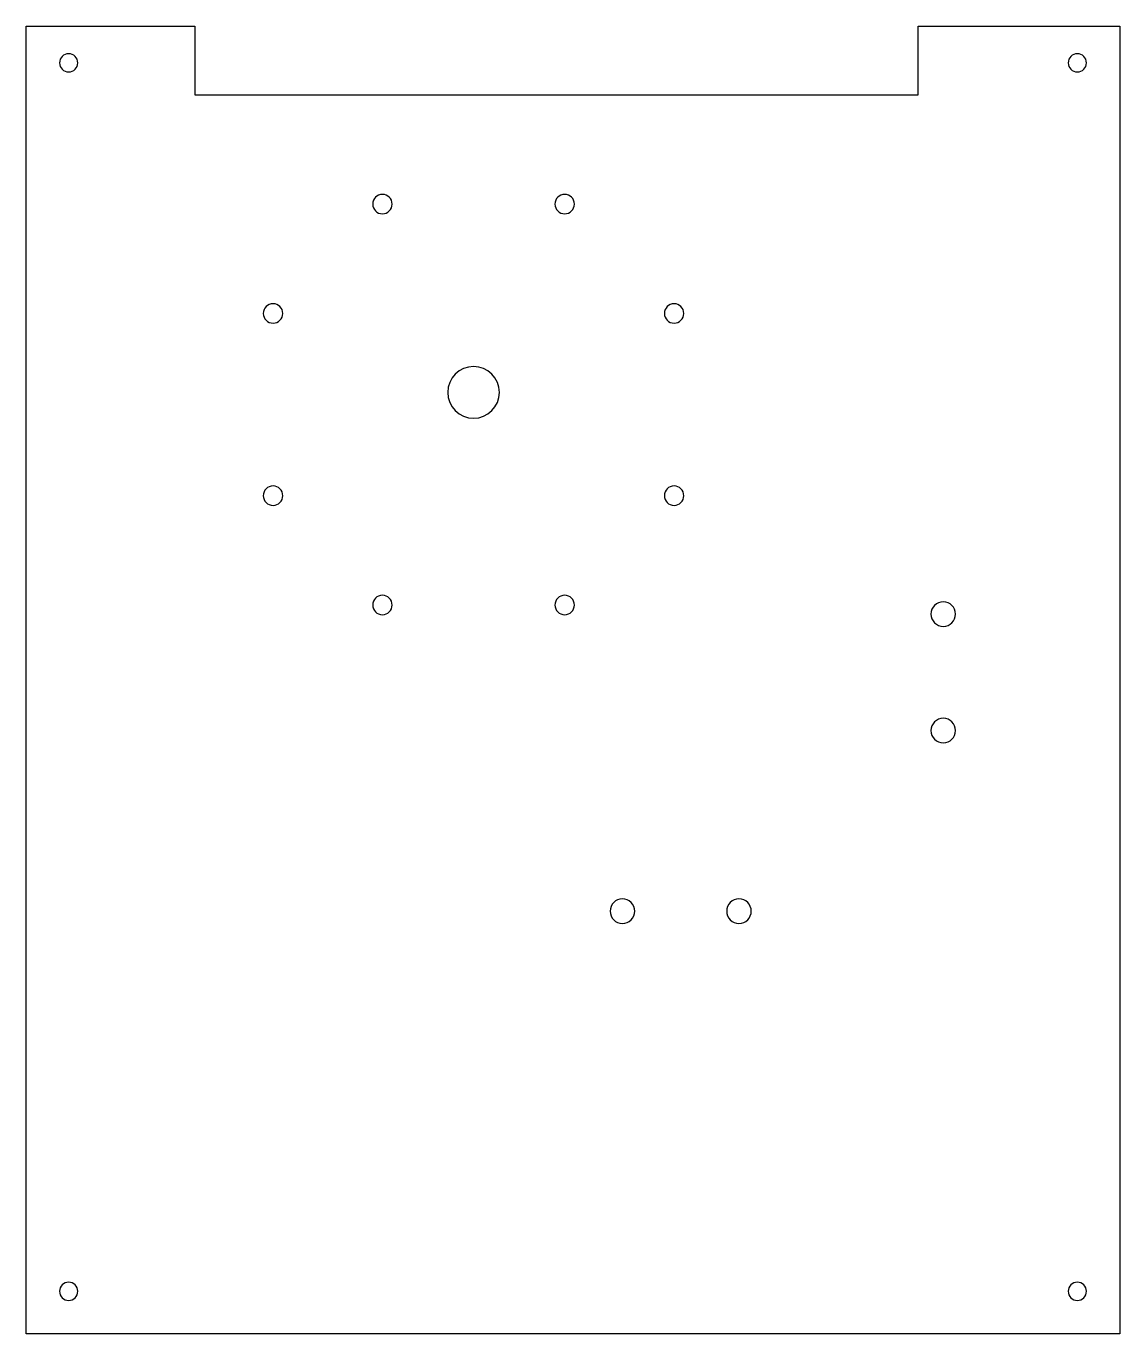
# Model space of a CAD drawing. Header units: millimetres. Extents: x 15 to 195, y 41 to 256.
import ezdxf

# ---------------------------------------------------------------- set-up
doc = ezdxf.new("R2010")
doc.units = ezdxf.units.MM
doc.header["$MEASUREMENT"] = 0

# ---------------------------------------------------------------- blocks, each defined once
blk = doc.blocks.new('block 2')
at = {"color": 7, "lineweight": 25, "true_color": 0xffffff}
blk.add_open_spline([(23.63, 48.06), (23.63, 47.23), (22.96, 46.56), (22.13, 46.56), (21.3, 46.56), (20.63, 47.23), (20.63, 48.06), (20.63, 48.89), (21.3, 49.56), (22.13, 49.56), (22.96, 49.56), (23.63, 48.89), (23.63, 48.06), (23.63, 48.06), (23.63, 48.06), (23.63, 48.06)], degree=3, knots=[0, 0, 0, 0, 1, 1, 1, 2, 2, 2, 3, 3, 3, 4, 4, 4, 5, 5, 5, 5], dxfattribs=at)
blk = doc.blocks.new('block 3')
at = {"color": 7, "lineweight": 25, "true_color": 0xffffff}
blk.add_open_spline([(189.63, 48.06), (189.63, 47.23), (188.96, 46.56), (188.13, 46.56), (187.3, 46.56), (186.63, 47.23), (186.63, 48.06), (186.63, 48.89), (187.3, 49.56), (188.13, 49.56), (188.96, 49.56), (189.63, 48.89), (189.63, 48.06), (189.63, 48.06), (189.63, 48.06), (189.63, 48.06)], degree=3, knots=[0, 0, 0, 0, 1, 1, 1, 2, 2, 2, 3, 3, 3, 4, 4, 4, 5, 5, 5, 5], dxfattribs=at)
blk = doc.blocks.new('block 4')
at = {"color": 7, "lineweight": 25, "true_color": 0xffffff}
blk.add_open_spline([(23.63, 250.29), (23.63, 249.46), (22.96, 248.79), (22.13, 248.79), (21.3, 248.79), (20.63, 249.46), (20.63, 250.29), (20.63, 251.11), (21.3, 251.79), (22.13, 251.79), (22.96, 251.79), (23.63, 251.11), (23.63, 250.29), (23.63, 250.29), (23.63, 250.29), (23.63, 250.29)], degree=3, knots=[0, 0, 0, 0, 1, 1, 1, 2, 2, 2, 3, 3, 3, 4, 4, 4, 5, 5, 5, 5], dxfattribs=at)
blk = doc.blocks.new('block 5')
at = {"color": 7, "lineweight": 25, "true_color": 0xffffff}
blk.add_open_spline([(189.63, 250.29), (189.63, 249.46), (188.96, 248.79), (188.13, 248.79), (187.3, 248.79), (186.63, 249.46), (186.63, 250.29), (186.63, 251.11), (187.3, 251.79), (188.13, 251.79), (188.96, 251.79), (189.63, 251.11), (189.63, 250.29), (189.63, 250.29), (189.63, 250.29), (189.63, 250.29)], degree=3, knots=[0, 0, 0, 0, 1, 1, 1, 2, 2, 2, 3, 3, 3, 4, 4, 4, 5, 5, 5, 5], dxfattribs=at)
blk = doc.blocks.new('block 6')
at = {"color": 7, "lineweight": 25, "true_color": 0xffffff}
blk.add_lwpolyline([(161.91, 256.33), (195.13, 256.33), (195.13, 41.06), (15.13, 41.06), (15.13, 256.33), (42.88, 256.33), (42.88, 245.01), (161.91, 245.01), (161.91, 256.33)], dxfattribs=at)
blk = doc.blocks.new('block 8')
at = {"color": 7, "lineweight": 25, "true_color": 0xffffff}
blk.add_open_spline([(164.04, 159.54), (164.04, 160.66), (164.94, 161.57), (166.06, 161.57), (167.18, 161.57), (168.09, 160.66), (168.09, 159.54), (168.09, 158.42), (167.18, 157.52), (166.06, 157.52), (164.94, 157.52), (164.04, 158.42), (164.04, 159.54), (164.04, 159.54), (164.04, 159.54), (164.04, 159.54)], degree=3, knots=[0, 0, 0, 0, 1, 1, 1, 2, 2, 2, 3, 3, 3, 4, 4, 4, 5, 5, 5, 5], dxfattribs=at)
blk = doc.blocks.new('block 9')
at = {"color": 7, "lineweight": 25, "true_color": 0xffffff}
blk.add_open_spline([(54.16, 179.04), (54.16, 179.92), (54.88, 180.64), (55.76, 180.64), (56.65, 180.64), (57.36, 179.92), (57.36, 179.04), (57.36, 178.16), (56.65, 177.44), (55.76, 177.44), (54.88, 177.44), (54.16, 178.16), (54.16, 179.04), (54.16, 179.04), (54.16, 179.04), (54.16, 179.04)], degree=3, knots=[0, 0, 0, 0, 1, 1, 1, 2, 2, 2, 3, 3, 3, 4, 4, 4, 5, 5, 5, 5], dxfattribs=at)
blk = doc.blocks.new('block 10')
at = {"color": 7, "lineweight": 25, "true_color": 0xffffff}
blk.add_open_spline([(54.16, 209.04), (54.16, 209.92), (54.88, 210.64), (55.76, 210.64), (56.65, 210.64), (57.36, 209.92), (57.36, 209.04), (57.36, 208.16), (56.65, 207.44), (55.76, 207.44), (54.88, 207.44), (54.16, 208.16), (54.16, 209.04), (54.16, 209.04), (54.16, 209.04), (54.16, 209.04)], degree=3, knots=[0, 0, 0, 0, 1, 1, 1, 2, 2, 2, 3, 3, 3, 4, 4, 4, 5, 5, 5, 5], dxfattribs=at)
blk = doc.blocks.new('block 11')
at = {"color": 7, "lineweight": 25, "true_color": 0xffffff}
blk.add_open_spline([(102.16, 161.04), (102.16, 161.92), (102.88, 162.64), (103.76, 162.64), (104.65, 162.64), (105.36, 161.92), (105.36, 161.04), (105.36, 160.16), (104.65, 159.44), (103.76, 159.44), (102.88, 159.44), (102.16, 160.16), (102.16, 161.04), (102.16, 161.04), (102.16, 161.04), (102.16, 161.04)], degree=3, knots=[0, 0, 0, 0, 1, 1, 1, 2, 2, 2, 3, 3, 3, 4, 4, 4, 5, 5, 5, 5], dxfattribs=at)
blk = doc.blocks.new('block 12')
at = {"color": 7, "lineweight": 25, "true_color": 0xffffff}
blk.add_open_spline([(72.16, 161.04), (72.16, 161.92), (72.88, 162.64), (73.76, 162.64), (74.65, 162.64), (75.36, 161.92), (75.36, 161.04), (75.36, 160.16), (74.65, 159.44), (73.76, 159.44), (72.88, 159.44), (72.16, 160.16), (72.16, 161.04), (72.16, 161.04), (72.16, 161.04), (72.16, 161.04)], degree=3, knots=[0, 0, 0, 0, 1, 1, 1, 2, 2, 2, 3, 3, 3, 4, 4, 4, 5, 5, 5, 5], dxfattribs=at)
blk = doc.blocks.new('block 13')
at = {"color": 7, "lineweight": 25, "true_color": 0xffffff}
blk.add_open_spline([(130.42, 110.64), (130.42, 111.76), (131.32, 112.67), (132.44, 112.67), (133.56, 112.67), (134.47, 111.76), (134.47, 110.64), (134.47, 109.52), (133.56, 108.62), (132.44, 108.62), (131.32, 108.62), (130.42, 109.52), (130.42, 110.64), (130.42, 110.64), (130.42, 110.64), (130.42, 110.64)], degree=3, knots=[0, 0, 0, 0, 1, 1, 1, 2, 2, 2, 3, 3, 3, 4, 4, 4, 5, 5, 5, 5], dxfattribs=at)
blk = doc.blocks.new('block 14')
at = {"color": 7, "lineweight": 25, "true_color": 0xffffff}
blk.add_open_spline([(111.24, 110.64), (111.24, 111.76), (112.14, 112.67), (113.26, 112.67), (114.38, 112.67), (115.29, 111.76), (115.29, 110.64), (115.29, 109.52), (114.38, 108.62), (113.26, 108.62), (112.14, 108.62), (111.24, 109.52), (111.24, 110.64), (111.24, 110.64), (111.24, 110.64), (111.24, 110.64)], degree=3, knots=[0, 0, 0, 0, 1, 1, 1, 2, 2, 2, 3, 3, 3, 4, 4, 4, 5, 5, 5, 5], dxfattribs=at)
blk = doc.blocks.new('block 15')
at = {"color": 7, "lineweight": 25, "true_color": 0xffffff}
blk.add_open_spline([(84.51, 196.04), (84.51, 198.39), (86.42, 200.29), (88.76, 200.29), (91.11, 200.29), (93.01, 198.39), (93.01, 196.04), (93.01, 193.69), (91.11, 191.79), (88.76, 191.79), (86.42, 191.79), (84.51, 193.69), (84.51, 196.04), (84.51, 196.04), (84.51, 196.04), (84.51, 196.04)], degree=3, knots=[0, 0, 0, 0, 1, 1, 1, 2, 2, 2, 3, 3, 3, 4, 4, 4, 5, 5, 5, 5], dxfattribs=at)
blk = doc.blocks.new('block 16')
at = {"color": 7, "lineweight": 25, "true_color": 0xffffff}
blk.add_open_spline([(102.16, 227.04), (102.16, 227.92), (102.88, 228.64), (103.76, 228.64), (104.65, 228.64), (105.36, 227.92), (105.36, 227.04), (105.36, 226.16), (104.65, 225.44), (103.76, 225.44), (102.88, 225.44), (102.16, 226.16), (102.16, 227.04), (102.16, 227.04), (102.16, 227.04), (102.16, 227.04)], degree=3, knots=[0, 0, 0, 0, 1, 1, 1, 2, 2, 2, 3, 3, 3, 4, 4, 4, 5, 5, 5, 5], dxfattribs=at)
blk = doc.blocks.new('block 17')
at = {"color": 7, "lineweight": 25, "true_color": 0xffffff}
blk.add_open_spline([(72.16, 227.04), (72.16, 227.92), (72.88, 228.64), (73.76, 228.64), (74.65, 228.64), (75.36, 227.92), (75.36, 227.04), (75.36, 226.16), (74.65, 225.44), (73.76, 225.44), (72.88, 225.44), (72.16, 226.16), (72.16, 227.04), (72.16, 227.04), (72.16, 227.04), (72.16, 227.04)], degree=3, knots=[0, 0, 0, 0, 1, 1, 1, 2, 2, 2, 3, 3, 3, 4, 4, 4, 5, 5, 5, 5], dxfattribs=at)
blk = doc.blocks.new('block 18')
at = {"color": 7, "lineweight": 25, "true_color": 0xffffff}
blk.add_open_spline([(120.16, 179.04), (120.16, 179.92), (120.88, 180.64), (121.76, 180.64), (122.65, 180.64), (123.36, 179.92), (123.36, 179.04), (123.36, 178.16), (122.65, 177.44), (121.76, 177.44), (120.88, 177.44), (120.16, 178.16), (120.16, 179.04), (120.16, 179.04), (120.16, 179.04), (120.16, 179.04)], degree=3, knots=[0, 0, 0, 0, 1, 1, 1, 2, 2, 2, 3, 3, 3, 4, 4, 4, 5, 5, 5, 5], dxfattribs=at)
blk = doc.blocks.new('block 19')
at = {"color": 7, "lineweight": 25, "true_color": 0xffffff}
blk.add_open_spline([(120.16, 209.04), (120.16, 209.92), (120.88, 210.64), (121.76, 210.64), (122.65, 210.64), (123.36, 209.92), (123.36, 209.04), (123.36, 208.16), (122.65, 207.44), (121.76, 207.44), (120.88, 207.44), (120.16, 208.16), (120.16, 209.04), (120.16, 209.04), (120.16, 209.04), (120.16, 209.04)], degree=3, knots=[0, 0, 0, 0, 1, 1, 1, 2, 2, 2, 3, 3, 3, 4, 4, 4, 5, 5, 5, 5], dxfattribs=at)
blk = doc.blocks.new('block 20')
at = {"color": 7, "lineweight": 25, "true_color": 0xffffff}
blk.add_open_spline([(164.04, 140.36), (164.04, 141.48), (164.94, 142.39), (166.06, 142.39), (167.18, 142.39), (168.09, 141.48), (168.09, 140.36), (168.09, 139.24), (167.18, 138.34), (166.06, 138.34), (164.94, 138.34), (164.04, 139.24), (164.04, 140.36), (164.04, 140.36), (164.04, 140.36), (164.04, 140.36)], degree=3, knots=[0, 0, 0, 0, 1, 1, 1, 2, 2, 2, 3, 3, 3, 4, 4, 4, 5, 5, 5, 5], dxfattribs=at)
blk = doc.blocks.new('block 7')
for name in ['block 17', 'block 16', 'block 10', 'block 19', 'block 15', 'block 9', 'block 18', 'block 12', 'block 11', 'block 8', 'block 20', 'block 14', 'block 13']:
    blk.add_blockref(name, (0, 0))

msp = doc.modelspace()

# ---------------------------------------------------------------- block references
for name in ['block 6', 'block 4', 'block 5', 'block 7', 'block 2', 'block 3']:
    msp.add_blockref(name, (0, 0))

doc.saveas('drawing.dxf')
